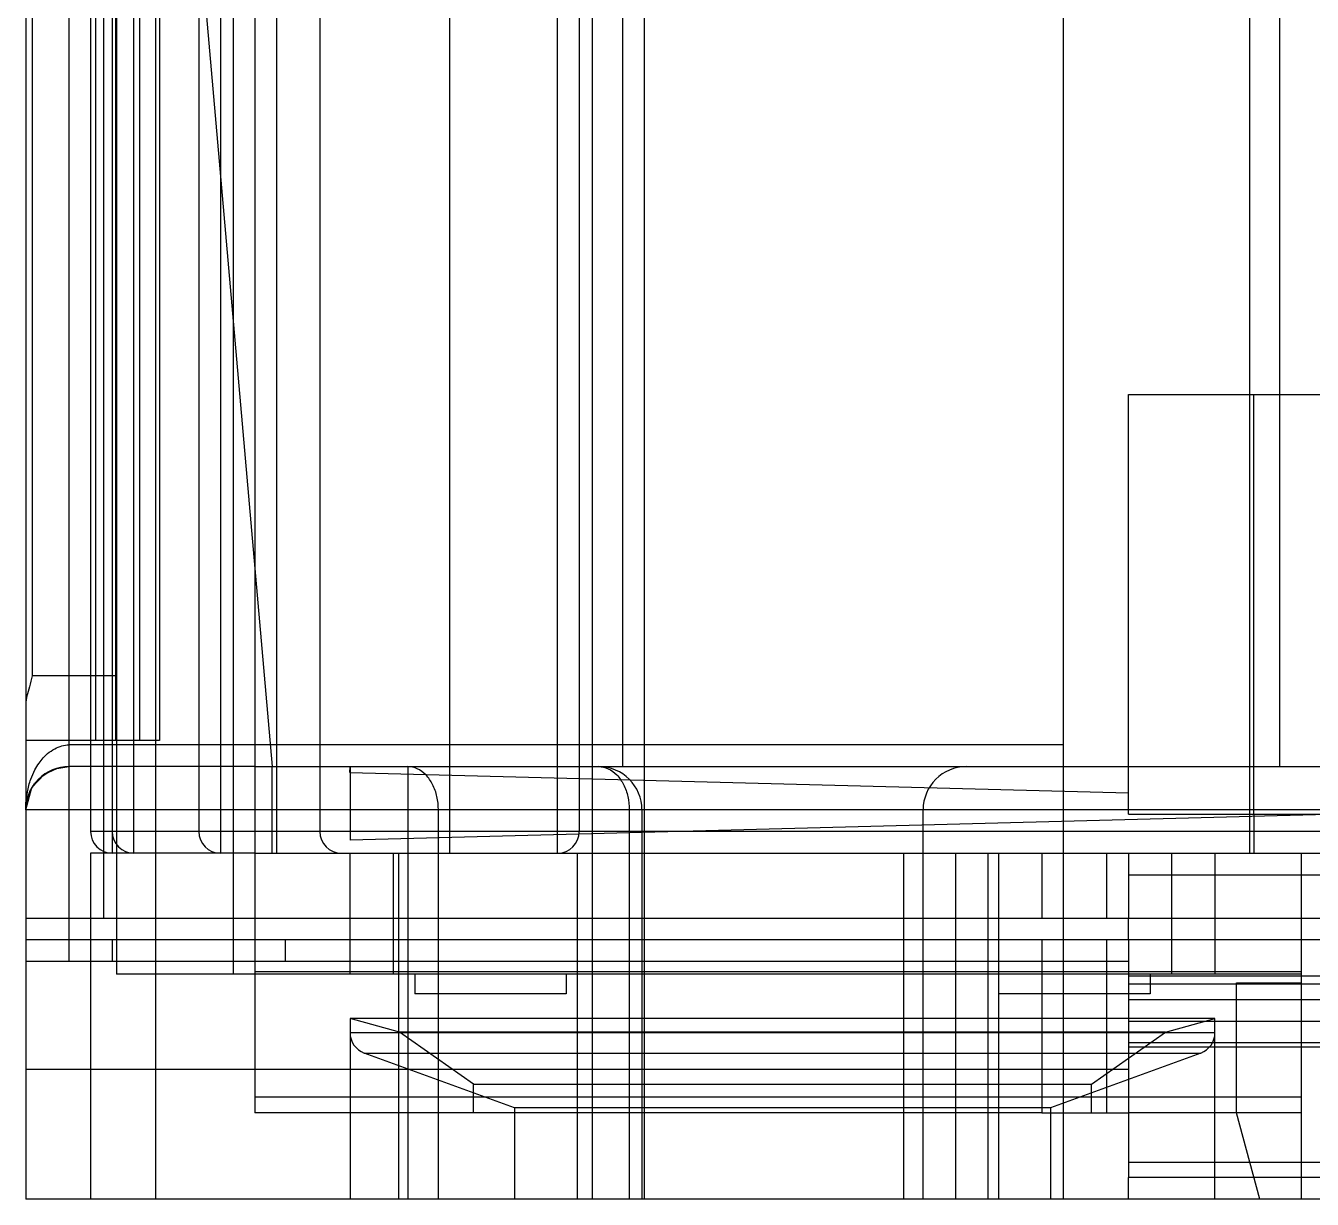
# Model space of a CAD drawing. Header units: millimetres. Extents: x 12 to 87, y 10 to 126.
# Drawn here: x 11.92 to 41.67, y 9.76 to 36.88 of the extents above; entities that cross this region are included whole.
import ezdxf

# ---------------------------------------------------------------- set-up
doc = ezdxf.new("R2010")
doc.units = ezdxf.units.MM
doc.header["$LTSCALE"] = 8.881126
doc.layers.get('0').update_dxf_attribs({"linetype": 'CONTINUOUS'})

msp = doc.modelspace()

# ---------------------------------------------------------------- linework, layer by layer
at = {"color": 7}
for p, q in [((24.718, 59.556), (24.718, 18.256)), ((11.918, 57.356), (11.918, 15.756)), ((12.918, 57.356), (12.918, 15.256)), ((13.418, 57.356), (13.418, 18.256)), ((13.531, 57.356), (13.531, 20.356)), ((13.918, 57.356), (13.918, 17.756)), ((13.994, 57.356), (13.994, 20.356)), ((14.418, 17.756), (14.418, 57.356)), ((14.55, 57.356), (14.55, 20.356)), ((15.013, 57.356), (15.013, 20.356)), ((16.718, 57.356), (16.718, 14.956)), ((17.718, 57.356), (17.718, 17.756)), ((18.718, 57.356), (18.718, 18.256)), ((25.018, 57.356), (25.018, 9.756)), ((35.918, 19.19), (35.918, 57.356)), ((24.218, 17.756), (24.218, 56.356)), ((40.918, 19.756), (40.918, 55.856)), ((17.218, 47.125), (17.218, 15.756)), ((16.418, 46.356), (16.418, 17.756)), ((14.918, 45.387), (14.918, 9.756)), ((12.068, 44.356), (12.068, 21.856)), ((13.718, 44.356), (13.718, 16.256)), ((14.018, 44.356), (14.018, 14.956)), ((15.918, 44.421), (15.918, 18.256)), ((26.218, 44.356), (26.218, 9.756)), ((40.218, 44.356), (40.218, 17.756)), ((25.718, 44.256), (25.718, 19.756)), ((15.606, 42.756), (17.618, 19.756)), ((21.718, 39.513), (21.718, 17.756)), ((37.418, 28.356), (61.418, 28.356)), ((37.418, 18.656), (37.418, 28.356)), ((40.318, 18.656), (40.318, 28.356)), ((14.018, 21.856), (12.068, 21.856)), ((15.013, 20.356), (11.918, 20.356)), ((35.918, 20.256), (12.918, 20.256)), ((17.218, 19.756), (12.918, 19.756)), ((17.218, 19.756), (37.418, 19.756)), ((17.618, 17.756), (17.618, 19.756)), ((19.414, 19.621), (19.418, 19.756)), ((19.418, 19.756), (19.418, 18.056)), ((20.754, 19.756), (20.754, 9.756)), ((37.418, 19.756), (61.418, 19.756)), ((19.414, 19.621), (37.418, 19.151)), ((35.918, 17.756), (35.918, 19.19)), ((86.918, 18.756), (11.918, 18.756)), ((21.461, 9.756), (21.461, 18.756)), ((25.875, 18.756), (25.875, 9.756)), ((26.168, 18.756), (26.168, 9.756)), ((32.668, 9.756), (32.668, 18.756)), ((42.418, 18.656), (19.418, 18.056)), ((37.418, 18.656), (61.418, 18.656)), ((40.318, 18.656), (40.318, 17.756)), ((85.418, 18.256), (13.418, 18.256)), ((17.218, 17.756), (13.418, 17.756)), ((13.418, 17.756), (13.418, 9.756)), ((17.218, 17.756), (56.418, 17.756)), ((19.418, 14.956), (19.418, 17.756)), ((20.418, 17.756), (20.418, 14.956)), ((20.547, 9.756), (20.547, 17.756)), ((24.668, 17.756), (24.668, 9.756)), ((32.218, 17.756), (32.218, 9.756)), ((33.418, 17.756), (33.418, 9.756)), ((34.168, 17.756), (34.168, 9.756)), ((34.418, 9.756), (34.418, 17.756)), ((35.418, 17.756), (35.418, 16.256)), ((35.918, 9.756), (35.918, 17.756)), ((36.918, 16.256), (36.918, 17.756)), ((37.418, 17.756), (37.418, 16.256)), ((38.418, 14.956), (38.418, 17.756)), ((39.418, 17.756), (39.418, 14.956)), ((41.418, 9.756), (41.418, 17.756)), ((37.418, 17.256), (42.918, 17.256)), ((11.918, 16.256), (17.218, 16.256)), ((17.218, 16.256), (81.618, 16.256)), ((37.418, 15.756), (37.418, 16.256)), ((11.918, 15.756), (86.918, 15.756)), ((11.918, 15.756), (11.918, 9.756)), ((13.918, 15.756), (13.918, 15.256)), ((17.218, 15.756), (17.218, 11.756)), ((17.918, 15.756), (17.918, 15.256)), ((35.418, 15.756), (35.418, 11.756)), ((36.918, 11.756), (36.918, 15.756)), ((37.418, 15.756), (37.418, 10.256)), ((11.918, 15.256), (37.418, 15.256)), ((41.418, 14.956), (14.018, 14.956)), ((41.418, 15.014), (17.218, 15.014)), ((20.918, 14.956), (20.918, 14.506)), ((24.418, 14.956), (24.418, 14.506)), ((37.418, 14.919), (56.418, 14.919)), ((37.918, 14.956), (37.918, 14.506)), ((56.418, 14.726), (37.418, 14.726)), ((39.918, 14.756), (41.418, 14.756)), ((39.918, 11.756), (39.918, 14.756)), ((24.418, 14.506), (20.918, 14.506)), ((37.918, 14.506), (34.418, 14.506)), ((56.418, 14.364), (37.418, 14.364)), ((20.56, 13.615), (19.418, 13.936)), ((39.418, 13.936), (19.418, 13.936)), ((19.418, 13.936), (19.418, 9.756)), ((37.418, 13.869), (56.418, 13.869)), ((38.275, 13.615), (39.418, 13.936)), ((39.418, 9.756), (39.418, 13.936)), ((39.418, 13.606), (19.418, 13.606)), ((22.274, 12.415), (20.56, 13.615)), ((38.275, 13.615), (20.56, 13.615)), ((36.562, 12.415), (38.275, 13.615)), ((23.218, 11.872), (19.747, 13.136)), ((19.747, 13.136), (39.089, 13.136)), ((39.089, 13.136), (35.618, 11.872)), ((56.418, 13.374), (37.418, 13.374)), ((37.418, 13.28), (43.418, 13.28)), ((37.418, 12.756), (11.918, 12.756)), ((22.274, 12.415), (36.562, 12.415)), ((22.274, 11.756), (22.274, 12.415)), ((36.562, 11.756), (36.562, 12.415)), ((17.218, 12.126), (41.418, 12.126)), ((35.418, 11.756), (17.218, 11.756)), ((35.618, 11.872), (23.218, 11.872)), ((23.218, 11.872), (23.218, 9.756)), ((35.418, 11.756), (37.418, 11.756)), ((35.618, 11.872), (35.618, 9.756)), ((41.418, 11.756), (37.418, 11.756)), ((40.454, 9.756), (39.918, 11.756)), ((37.418, 10.612), (56.418, 10.612)), ((56.418, 10.256), (37.418, 10.256)), ((37.418, 9.756), (37.418, 10.256)), ((86.918, 9.756), (11.918, 9.756))]:
    msp.add_line(p, q, dxfattribs=at)
for points in [[(11.918, 18.755), (11.943, 18.979), (12.013, 19.18), (12.12, 19.359), (12.265, 19.513), (12.449, 19.639), (12.672, 19.725), (12.918, 19.756)], [(11.918, 18.756), (12.062, 19.273), (12.349, 19.578), (12.639, 19.716), (12.918, 19.756)]]:
    msp.add_lwpolyline(points, dxfattribs=at)
for centre, radius, start, end in [((12.918, 18.756), 1, 89.9998, 180), ((25.168, 18.756), 1, 0, 89.9993), ((33.668, 18.756), 1, 90.0007, 180), ((13.918, 18.256), 0.5, 180, 270), ((14.418, 18.256), 0.5, 180, 270), ((16.418, 18.256), 0.5, 180, 269.9978), ((19.218, 18.256), 0.5, 180, 269.9978), ((24.218, 18.256), 0.5, 270.0024, 360)]:
    msp.add_arc(centre, radius, start, end, dxfattribs=at)
for centre, major_axis, start_param, end_param in [((19.918, 13.606), (0.5, 0), -3.141593, -1.919862), ((38.918, 13.606), (0, 0.5), -2.792527, -1.570796)]:
    msp.add_ellipse(centre, major_axis=major_axis, ratio=1, start_param=start_param, end_param=end_param, dxfattribs=at)
for points, knots in [([(12.068, 21.856), (12.049, 21.77), (12.007, 21.614), (11.948, 21.399), (11.918, 21.265), (11.918, 21.202)], [0, 0, 0, 0, 0.391434, 0.71833, 1, 1, 1, 1]), ([(11.918, 18.756), (11.918, 18.894), (11.94, 19.136), (12.022, 19.446), (12.119, 19.669), (12.218, 19.831), (12.317, 19.956), (12.433, 20.074), (12.581, 20.168), (12.746, 20.244), (12.863, 20.258), (12.918, 20.256)], [0, 0, 0, 0, 0.209885, 0.365568, 0.484323, 0.576625, 0.652646, 0.726306, 0.82597, 0.916342, 1, 1, 1, 1]), ([(21.461, 18.756), (21.461, 18.859), (21.439, 19.061), (21.342, 19.34), (21.187, 19.567), (20.986, 19.719), (20.828, 19.756), (20.754, 19.756)], [0, 0, 0, 0, 0.229701, 0.45, 0.652071, 0.833318, 1, 1, 1, 1]), ([(25.168, 19.756), (25.243, 19.756), (25.4, 19.719), (25.601, 19.567), (25.756, 19.34), (25.853, 19.061), (25.875, 18.859), (25.875, 18.756)], [0, 0, 0, 0, 0.166675, 0.347917, 0.549988, 0.770291, 1, 1, 1, 1])]:
    msp.add_open_spline(points, degree=3, knots=knots, dxfattribs=at)

doc.saveas('drawing.dxf')
